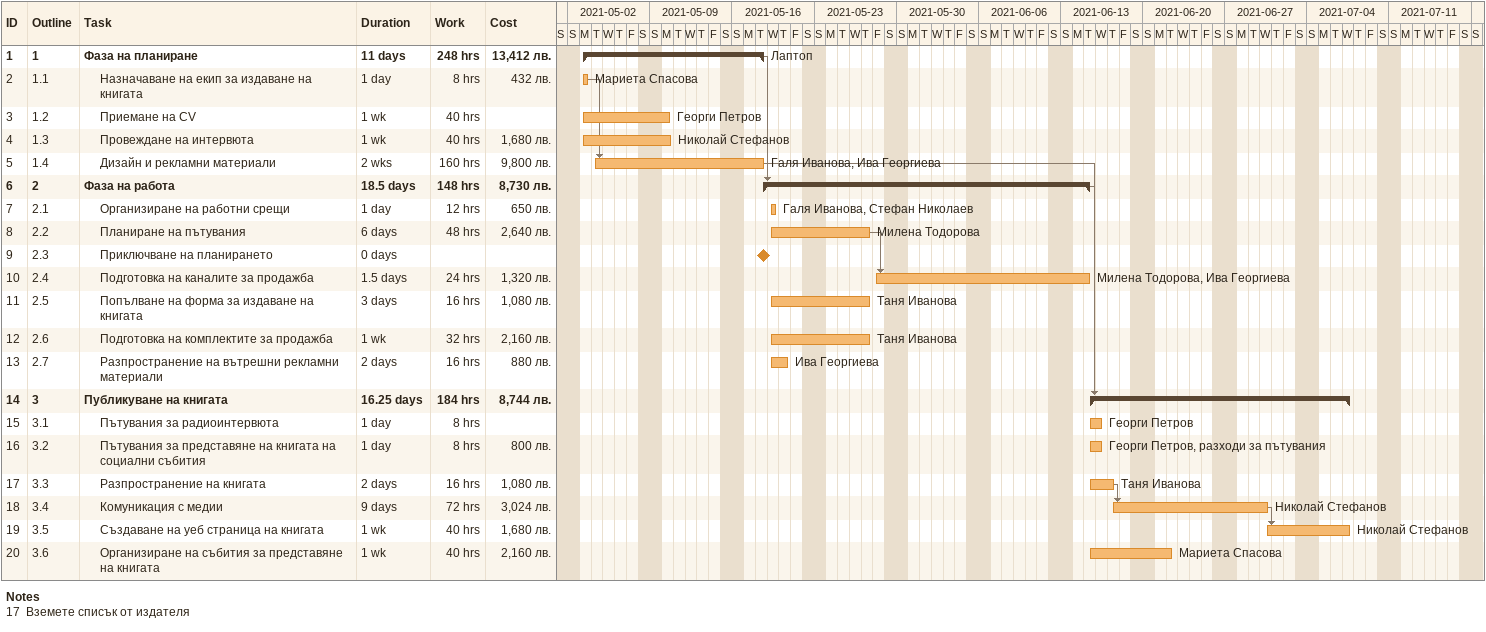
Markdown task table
| ID | WBS | Task | Duration | Start | Finish | Predecessors | Resources | Work (h) | Cost (лв.) |
|---|---|---|---|---|---|---|---|---|---|
| 1 | 1 | **Фаза на планиране** | 11d | 2021-05-03 | 2021-05-18 |  | Лаптоп | 248 | 13412 |
| 2 | 1.1 | Назначаване на екип за издаване на книгата | 1d | 2021-05-03 | 2021-05-03 |  | Мариета Спасова | 8 | 432 |
| 3 | 1.2 | Приемане на CV | 1w | 2021-05-03 | 2021-05-10 |  | Георги Петров | 40 |  |
| 4 | 1.3 | Провеждане на интервюта | 1w | 2021-05-03 | 2021-05-10 |  | Николай Стефанов | 40 | 1680 |
| 5 | 1.4 | Дизайн и рекламни материали | 2w | 2021-05-04 | 2021-05-18 | 2 | Галя Иванова, Ива Георгиева | 160 | 9800 |
| 6 | 2 | **Фаза на работа** | 18.5d | 2021-05-18 | 2021-06-15 | 1 |  | 148 | 8730 |
| 7 | 2.1 | Организиране на работни срещи | 1d | 2021-05-19 | 2021-05-19 |  | Галя Иванова, Стефан Николаев | 12 | 650 |
| 8 | 2.2 | Планиране на пътувания | 6d | 2021-05-19 | 2021-05-27 |  | Милена Тодорова | 48 | 2640 |
| 9 | 2.3 | Приключване на планирането | 0d | 2021-05-18 | 2021-05-18 |  |  |  |  |
| 10 | 2.4 | Подготовка на каналите за продажба | 1.5d | 2021-05-28 | 2021-06-15 | 8 | Милена Тодорова, Ива Георгиева | 24 | 1320 |
| 11 | 2.5 | Попълване на форма за издаване на книгата | 3d | 2021-05-19 | 2021-05-27 |  | Таня Иванова | 16 | 1080 |
| 12 | 2.6 | Подготовка на комплектите за продажба | 1w | 2021-05-19 | 2021-05-27 |  | Таня Иванова | 32 | 2160 |
| 13 | 2.7 | Разпространение на вътрешни рекламни материали | 2d | 2021-05-19 | 2021-05-20 |  | Ива Георгиева | 16 | 880 |
| 14 | 3 | **Публикуване на книгата** | 16.25d | 2021-06-15 | 2021-07-07 | 5, 6 |  | 184 | 8744 |
| 15 | 3.1 | Пътувания за радиоинтервюта | 1d | 2021-06-15 | 2021-06-16 |  | Георги Петров | 8 |  |
| 16 | 3.2 | Пътувания за представяне на книгата на социални събития | 1d | 2021-06-15 | 2021-06-16 |  | Георги Петров, разходи за пътувания | 8 | 800 |
| 17 | 3.3 | Разпространение на книгата | 2d | 2021-06-15 | 2021-06-17 |  | Таня Иванова | 16 | 1080 |
| 18 | 3.4 | Комуникация с медии | 9d | 2021-06-17 | 2021-06-30 | 17 | Николай Стефанов | 72 | 3024 |
| 19 | 3.5 | Създаване на уеб страница на книгата | 1w | 2021-06-30 | 2021-07-07 | 18 | Николай Стефанов | 40 | 1680 |
| 20 | 3.6 | Организиране на събития за представяне на книгата | 1w | 2021-06-15 | 2021-06-22 |  | Мариета Спасова | 40 | 2160 |

Notes
- 17: Вземете списък от издателя
